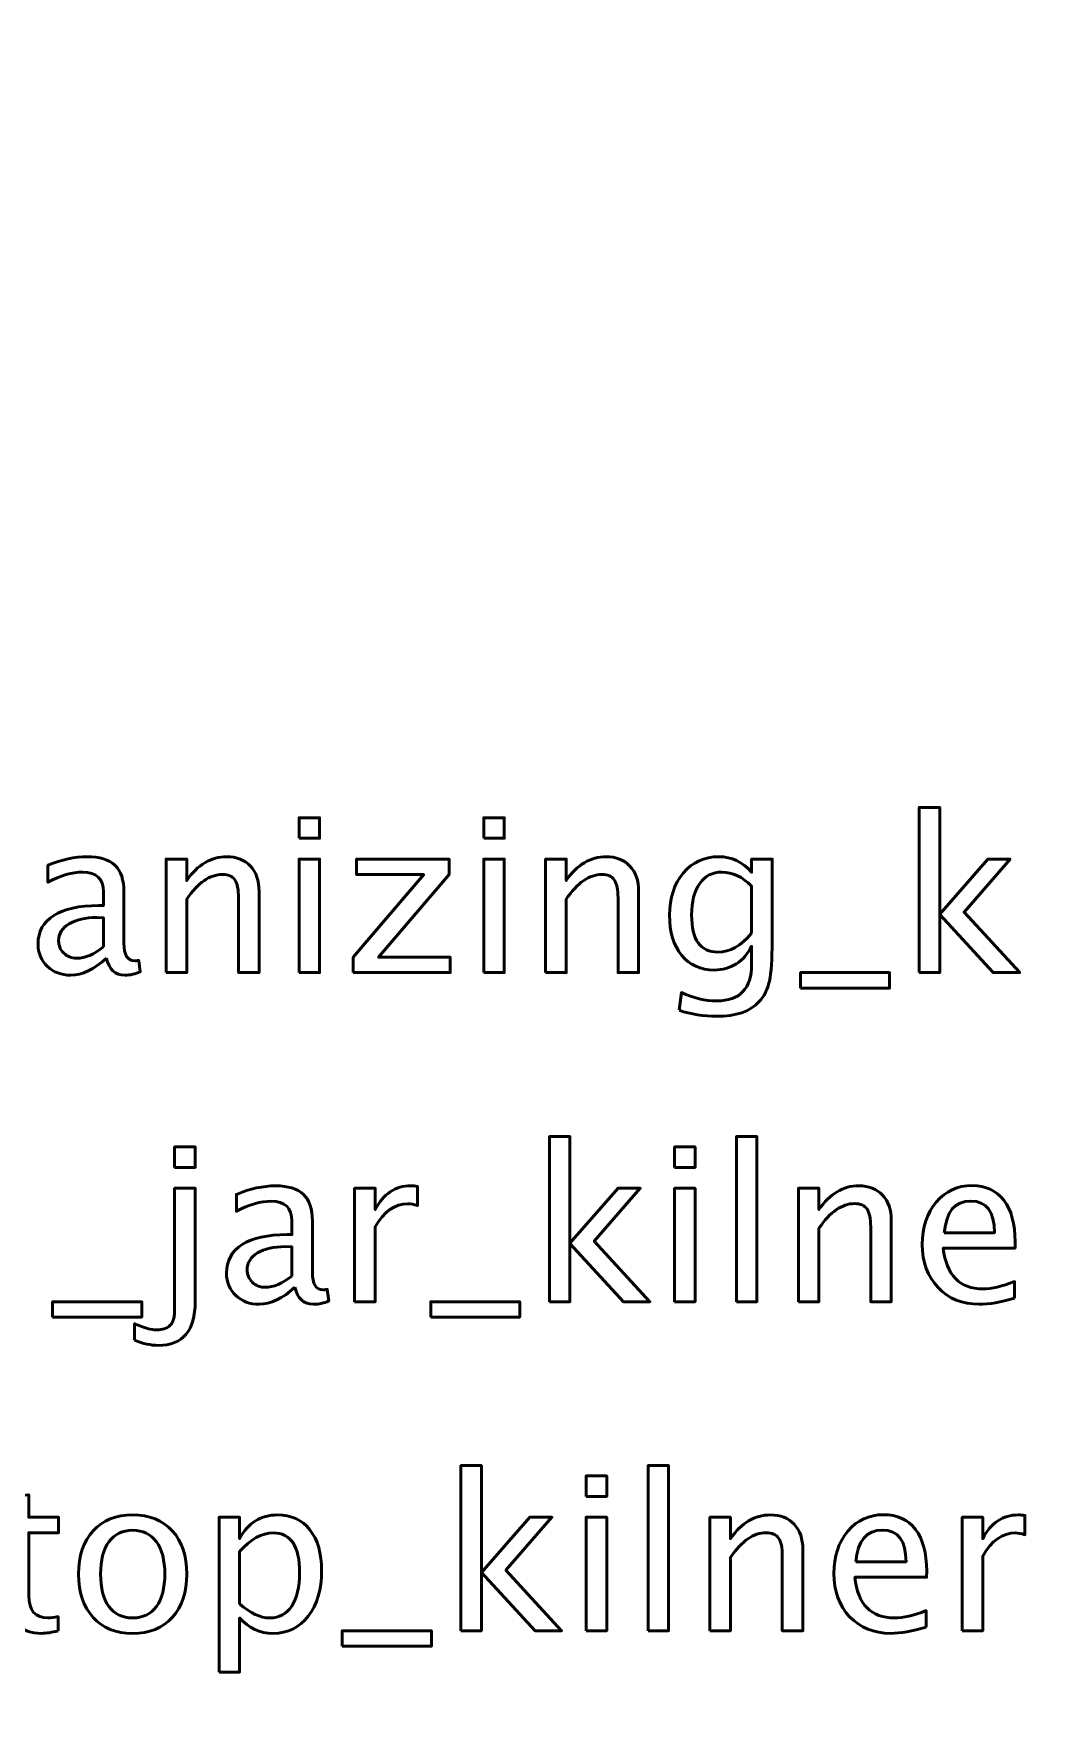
# Model space of a CAD drawing. Header units: centimetres. Extents: x -23 to 23, y -25.2 to 25.2.
# Drawn here: x -1.575 to 1.056, y -21.352 to -16.95 of the extents above; entities that cross this region are included whole.
import ezdxf

# ---------------------------------------------------------------- set-up
doc = ezdxf.new("R2010")
doc.units = ezdxf.units.CM
doc.header["$MEASUREMENT"] = 0
doc.layers.add('Layer 1', color=7, linetype='Continuous')

msp = doc.modelspace()

# ---------------------------------------------------------------- linework, layer by layer
at = {"layer": 'Layer 1', "lineweight": 53}
msp.add_open_spline([(-23, -24.75), (-23, -24.75), (-23, 24.75), (-23, 24.75), (-23, 24.75), (-23, 25.02614), (-22.77614, 25.25), (-22.5, 25.25), (-22.5, 25.25), (-22.5, 25.25), (22.5, 25.25), (22.5, 25.25), (22.5, 25.25), (22.77614, 25.25), (23, 25.02614), (23, 24.75), (23, 24.75), (23, 24.75), (23, -24.75), (23, -24.75), (23, -24.75), (23, -25.02614), (22.77614, -25.25), (22.5, -25.25), (22.5, -25.25), (22.5, -25.25), (-22.5, -25.25), (-22.5, -25.25), (-22.5, -25.25), (-22.77614, -25.25), (-23, -25.02614), (-23, -24.75)], degree=3, knots=[0, 0, 0, 0, 0.1111111, 0.1111111, 0.1111111, 0.1111111, 0.2222222, 0.2222222, 0.2222222, 0.2222222, 0.3333333, 0.3333333, 0.3333333, 0.3333333, 0.4444444, 0.4444444, 0.4444444, 0.4444444, 0.5555556, 0.5555556, 0.5555556, 0.5555556, 0.6666667, 0.6666667, 0.6666667, 0.6666667, 0.7777778, 0.7777778, 0.7777778, 0.7777778, 1, 1, 1, 1], dxfattribs=at)
at = {"layer": 'Layer 1', "color": 4, "lineweight": 53}
msp.add_open_spline([(-22.45, -24.2), (-22.45, -24.2), (-22.45, 24.2), (-22.45, 24.2), (-22.45, 24.2), (-22.45, 24.47614), (-22.22614, 24.7), (-21.95, 24.7), (-21.95, 24.7), (-21.95, 24.7), (21.95, 24.7), (21.95, 24.7), (21.95, 24.7), (22.22614, 24.7), (22.45, 24.47614), (22.45, 24.2), (22.45, 24.2), (22.45, 24.2), (22.45, -24.2), (22.45, -24.2), (22.45, -24.2), (22.45, -24.47614), (22.22614, -24.7), (21.95, -24.7), (21.95, -24.7), (21.95, -24.7), (-21.95, -24.7), (-21.95, -24.7), (-21.95, -24.7), (-22.22614, -24.7), (-22.45, -24.47614), (-22.45, -24.2)], degree=3, knots=[0, 0, 0, 0, 0.1111111, 0.1111111, 0.1111111, 0.1111111, 0.2222222, 0.2222222, 0.2222222, 0.2222222, 0.3333333, 0.3333333, 0.3333333, 0.3333333, 0.4444444, 0.4444444, 0.4444444, 0.4444444, 0.5555556, 0.5555556, 0.5555556, 0.5555556, 0.6666667, 0.6666667, 0.6666667, 0.6666667, 0.7777778, 0.7777778, 0.7777778, 0.7777778, 1, 1, 1, 1], dxfattribs=at)
at = {"layer": 'Layer 1', "color": 5, "lineweight": 53}
for points, knots in [([(0.7593, -19.42532), (0.7593, -19.42532), (0.7593, -18.99014), (0.7593, -18.99014), (0.7593, -18.99014), (0.7593, -18.99014), (0.81348, -18.99014), (0.81348, -18.99014), (0.81348, -18.99014), (0.81348, -18.99014), (0.81348, -19.27132), (0.81348, -19.27132), (0.81348, -19.27132), (0.81348, -19.27132), (0.94048, -19.12617), (0.94048, -19.12617), (0.94048, -19.12617), (0.94048, -19.12617), (0.999, -19.12617), (0.999, -19.12617), (0.999, -19.12617), (0.999, -19.12617), (0.87764, -19.26577), (0.87764, -19.26577), (0.87764, -19.26577), (0.87764, -19.26577), (1.02439, -19.42532), (1.02439, -19.42532), (1.02439, -19.42532), (1.02439, -19.42532), (0.95459, -19.42532), (0.95459, -19.42532), (0.95459, -19.42532), (0.95459, -19.42532), (0.81348, -19.27189), (0.81348, -19.27189), (0.81348, -19.27189), (0.81348, -19.27189), (0.81348, -19.42532), (0.81348, -19.42532), (0.81348, -19.42532), (0.81348, -19.42532), (0.7593, -19.42532), (0.7593, -19.42532)], [0, 0, 0, 0, 0.0833333, 0.0833333, 0.0833333, 0.0833333, 0.1666667, 0.1666667, 0.1666667, 0.1666667, 0.25, 0.25, 0.25, 0.25, 0.3333333, 0.3333333, 0.3333333, 0.3333333, 0.4166667, 0.4166667, 0.4166667, 0.4166667, 0.5, 0.5, 0.5, 0.5, 0.5833333, 0.5833333, 0.5833333, 0.5833333, 0.6666667, 0.6666667, 0.6666667, 0.6666667, 0.75, 0.75, 0.75, 0.75, 0.8333333, 0.8333333, 0.8333333, 0.8333333, 1, 1, 1, 1]), ([(-0.87494, -19.07142), (-0.87494, -19.07142), (-0.87494, -19.01723), (-0.87494, -19.01723), (-0.87494, -19.01723), (-0.87494, -19.01723), (-0.82076, -19.01723), (-0.82076, -19.01723), (-0.82076, -19.01723), (-0.82076, -19.01723), (-0.82076, -19.07142), (-0.82076, -19.07142), (-0.82076, -19.07142), (-0.82076, -19.07142), (-0.87494, -19.07142), (-0.87494, -19.07142)], [0, 0, 0, 0, 0.2, 0.2, 0.2, 0.2, 0.4, 0.4, 0.4, 0.4, 0.6, 0.6, 0.6, 0.6, 1, 1, 1, 1]), ([(-0.3883, -19.07142), (-0.3883, -19.07142), (-0.3883, -19.01723), (-0.3883, -19.01723), (-0.3883, -19.01723), (-0.3883, -19.01723), (-0.33412, -19.01723), (-0.33412, -19.01723), (-0.33412, -19.01723), (-0.33412, -19.01723), (-0.33412, -19.07142), (-0.33412, -19.07142), (-0.33412, -19.07142), (-0.33412, -19.07142), (-0.3883, -19.07142), (-0.3883, -19.07142)], [0, 0, 0, 0, 0.2, 0.2, 0.2, 0.2, 0.4, 0.4, 0.4, 0.4, 0.6, 0.6, 0.6, 0.6, 1, 1, 1, 1]), ([(-1.38275, -19.38722), (-1.4153, -19.41714), (-1.44662, -19.43209), (-1.47673, -19.43209), (-1.47673, -19.43209), (-1.50147, -19.43209), (-1.52207, -19.42438), (-1.53834, -19.40886), (-1.53834, -19.40886), (-1.55471, -19.39334), (-1.5629, -19.37377), (-1.5629, -19.35016), (-1.5629, -19.35016), (-1.5629, -19.31751), (-1.54916, -19.29239), (-1.52169, -19.2749), (-1.52169, -19.2749), (-1.49422, -19.2574), (-1.45481, -19.24865), (-1.40344, -19.24865), (-1.40344, -19.24865), (-1.40344, -19.24865), (-1.39074, -19.24865), (-1.39074, -19.24865), (-1.39074, -19.24865), (-1.39074, -19.24865), (-1.39074, -19.21262), (-1.39074, -19.21262), (-1.39074, -19.21262), (-1.39074, -19.17791), (-1.40881, -19.1606), (-1.44502, -19.1606), (-1.44502, -19.1606), (-1.47306, -19.1606), (-1.50373, -19.16944), (-1.53693, -19.18713), (-1.53693, -19.18713), (-1.53693, -19.18713), (-1.53693, -19.14254), (-1.53693, -19.14254), (-1.53693, -19.14254), (-1.50043, -19.12748), (-1.466, -19.11996), (-1.43374, -19.11996), (-1.43374, -19.11996), (-1.40053, -19.11996), (-1.37597, -19.12748), (-1.36026, -19.14263), (-1.36026, -19.14263), (-1.34446, -19.15778), (-1.33656, -19.18111), (-1.33656, -19.21262), (-1.33656, -19.21262), (-1.33656, -19.21262), (-1.33656, -19.3478), (-1.33656, -19.3478), (-1.33656, -19.3478), (-1.33656, -19.37875), (-1.32706, -19.39428), (-1.30796, -19.39428), (-1.30796, -19.39428), (-1.30561, -19.39428), (-1.30213, -19.3939), (-1.29752, -19.39315), (-1.29752, -19.39315), (-1.29752, -19.39315), (-1.29366, -19.42325), (-1.29366, -19.42325), (-1.29366, -19.42325), (-1.30598, -19.42918), (-1.31953, -19.43209), (-1.33439, -19.43209), (-1.33439, -19.43209), (-1.3597, -19.43209), (-1.37579, -19.41714), (-1.38275, -19.38722)], [0, 0, 0, 0, 0.05, 0.05, 0.05, 0.05, 0.1, 0.1, 0.1, 0.1, 0.15, 0.15, 0.15, 0.15, 0.2, 0.2, 0.2, 0.2, 0.25, 0.25, 0.25, 0.25, 0.3, 0.3, 0.3, 0.3, 0.35, 0.35, 0.35, 0.35, 0.4, 0.4, 0.4, 0.4, 0.45, 0.45, 0.45, 0.45, 0.5, 0.5, 0.5, 0.5, 0.55, 0.55, 0.55, 0.55, 0.6, 0.6, 0.6, 0.6, 0.65, 0.65, 0.65, 0.65, 0.7, 0.7, 0.7, 0.7, 0.75, 0.75, 0.75, 0.75, 0.8, 0.8, 0.8, 0.8, 0.85, 0.85, 0.85, 0.85, 0.9, 0.9, 0.9, 0.9, 1, 1, 1, 1]), ([(-1.22527, -19.42532), (-1.22527, -19.42532), (-1.22527, -19.12617), (-1.22527, -19.12617), (-1.22527, -19.12617), (-1.22527, -19.12617), (-1.17109, -19.12617), (-1.17109, -19.12617), (-1.17109, -19.12617), (-1.17109, -19.12617), (-1.17109, -19.1827), (-1.17109, -19.1827), (-1.17109, -19.1827), (-1.1424, -19.14084), (-1.10721, -19.11996), (-1.06563, -19.11996), (-1.06563, -19.11996), (-1.03948, -19.11996), (-1.01869, -19.12814), (-1.00335, -19.14461), (-1.00335, -19.14461), (-0.98802, -19.16097), (-0.98031, -19.18308), (-0.98031, -19.21074), (-0.98031, -19.21074), (-0.98031, -19.21074), (-0.98031, -19.42532), (-0.98031, -19.42532), (-0.98031, -19.42532), (-0.98031, -19.42532), (-1.03449, -19.42532), (-1.03449, -19.42532), (-1.03449, -19.42532), (-1.03449, -19.42532), (-1.03449, -19.22842), (-1.03449, -19.22842), (-1.03449, -19.22842), (-1.03449, -19.20622), (-1.03779, -19.19042), (-1.04428, -19.18101), (-1.04428, -19.18101), (-1.05086, -19.17151), (-1.06168, -19.16681), (-1.07683, -19.16681), (-1.07683, -19.16681), (-1.11013, -19.16681), (-1.14155, -19.18854), (-1.17109, -19.232), (-1.17109, -19.232), (-1.17109, -19.232), (-1.17109, -19.42532), (-1.17109, -19.42532), (-1.17109, -19.42532), (-1.17109, -19.42532), (-1.22527, -19.42532), (-1.22527, -19.42532)], [0, 0, 0, 0, 0.0666667, 0.0666667, 0.0666667, 0.0666667, 0.1333333, 0.1333333, 0.1333333, 0.1333333, 0.2, 0.2, 0.2, 0.2, 0.2666667, 0.2666667, 0.2666667, 0.2666667, 0.3333333, 0.3333333, 0.3333333, 0.3333333, 0.4, 0.4, 0.4, 0.4, 0.4666667, 0.4666667, 0.4666667, 0.4666667, 0.5333333, 0.5333333, 0.5333333, 0.5333333, 0.6, 0.6, 0.6, 0.6, 0.6666667, 0.6666667, 0.6666667, 0.6666667, 0.7333333, 0.7333333, 0.7333333, 0.7333333, 0.8, 0.8, 0.8, 0.8, 0.8666667, 0.8666667, 0.8666667, 0.8666667, 1, 1, 1, 1]), ([(-0.87494, -19.42532), (-0.87494, -19.42532), (-0.87494, -19.12617), (-0.87494, -19.12617), (-0.87494, -19.12617), (-0.87494, -19.12617), (-0.82076, -19.12617), (-0.82076, -19.12617), (-0.82076, -19.12617), (-0.82076, -19.12617), (-0.82076, -19.42532), (-0.82076, -19.42532), (-0.82076, -19.42532), (-0.82076, -19.42532), (-0.87494, -19.42532), (-0.87494, -19.42532)], [0, 0, 0, 0, 0.2, 0.2, 0.2, 0.2, 0.4, 0.4, 0.4, 0.4, 0.6, 0.6, 0.6, 0.6, 1, 1, 1, 1]), ([(-0.73214, -19.42532), (-0.73214, -19.42532), (-0.73214, -19.38468), (-0.73214, -19.38468), (-0.73214, -19.38468), (-0.73214, -19.38468), (-0.54654, -19.16681), (-0.54654, -19.16681), (-0.54654, -19.16681), (-0.54654, -19.16681), (-0.72358, -19.16681), (-0.72358, -19.16681), (-0.72358, -19.16681), (-0.72358, -19.16681), (-0.72358, -19.12617), (-0.72358, -19.12617), (-0.72358, -19.12617), (-0.72358, -19.12617), (-0.47984, -19.12617), (-0.47984, -19.12617), (-0.47984, -19.12617), (-0.47984, -19.12617), (-0.47984, -19.16681), (-0.47984, -19.16681), (-0.47984, -19.16681), (-0.47984, -19.16681), (-0.66545, -19.38468), (-0.66545, -19.38468), (-0.66545, -19.38468), (-0.66545, -19.38468), (-0.47645, -19.38468), (-0.47645, -19.38468), (-0.47645, -19.38468), (-0.47645, -19.38468), (-0.47645, -19.42532), (-0.47645, -19.42532), (-0.47645, -19.42532), (-0.47645, -19.42532), (-0.73214, -19.42532), (-0.73214, -19.42532)], [0, 0, 0, 0, 0.0909091, 0.0909091, 0.0909091, 0.0909091, 0.1818182, 0.1818182, 0.1818182, 0.1818182, 0.2727273, 0.2727273, 0.2727273, 0.2727273, 0.3636364, 0.3636364, 0.3636364, 0.3636364, 0.4545455, 0.4545455, 0.4545455, 0.4545455, 0.5454545, 0.5454545, 0.5454545, 0.5454545, 0.6363636, 0.6363636, 0.6363636, 0.6363636, 0.7272727, 0.7272727, 0.7272727, 0.7272727, 0.8181818, 0.8181818, 0.8181818, 0.8181818, 1, 1, 1, 1]), ([(-0.3883, -19.42532), (-0.3883, -19.42532), (-0.3883, -19.12617), (-0.3883, -19.12617), (-0.3883, -19.12617), (-0.3883, -19.12617), (-0.33412, -19.12617), (-0.33412, -19.12617), (-0.33412, -19.12617), (-0.33412, -19.12617), (-0.33412, -19.42532), (-0.33412, -19.42532), (-0.33412, -19.42532), (-0.33412, -19.42532), (-0.3883, -19.42532), (-0.3883, -19.42532)], [0, 0, 0, 0, 0.2, 0.2, 0.2, 0.2, 0.4, 0.4, 0.4, 0.4, 0.6, 0.6, 0.6, 0.6, 1, 1, 1, 1]), ([(-0.22518, -19.42532), (-0.22518, -19.42532), (-0.22518, -19.12617), (-0.22518, -19.12617), (-0.22518, -19.12617), (-0.22518, -19.12617), (-0.171, -19.12617), (-0.171, -19.12617), (-0.171, -19.12617), (-0.171, -19.12617), (-0.171, -19.1827), (-0.171, -19.1827), (-0.171, -19.1827), (-0.14231, -19.14084), (-0.10712, -19.11996), (-0.06554, -19.11996), (-0.06554, -19.11996), (-0.03939, -19.11996), (-0.0186, -19.12814), (-0.00326, -19.14461), (-0.00326, -19.14461), (0.01207, -19.16097), (0.01978, -19.18308), (0.01978, -19.21074), (0.01978, -19.21074), (0.01978, -19.21074), (0.01978, -19.42532), (0.01978, -19.42532), (0.01978, -19.42532), (0.01978, -19.42532), (-0.0344, -19.42532), (-0.0344, -19.42532), (-0.0344, -19.42532), (-0.0344, -19.42532), (-0.0344, -19.22842), (-0.0344, -19.22842), (-0.0344, -19.22842), (-0.0344, -19.20622), (-0.0377, -19.19042), (-0.04419, -19.18101), (-0.04419, -19.18101), (-0.05077, -19.17151), (-0.06159, -19.16681), (-0.07674, -19.16681), (-0.07674, -19.16681), (-0.11004, -19.16681), (-0.14146, -19.18854), (-0.171, -19.232), (-0.171, -19.232), (-0.171, -19.232), (-0.171, -19.42532), (-0.171, -19.42532), (-0.171, -19.42532), (-0.171, -19.42532), (-0.22518, -19.42532), (-0.22518, -19.42532)], [0, 0, 0, 0, 0.0666667, 0.0666667, 0.0666667, 0.0666667, 0.1333333, 0.1333333, 0.1333333, 0.1333333, 0.2, 0.2, 0.2, 0.2, 0.2666667, 0.2666667, 0.2666667, 0.2666667, 0.3333333, 0.3333333, 0.3333333, 0.3333333, 0.4, 0.4, 0.4, 0.4, 0.4666667, 0.4666667, 0.4666667, 0.4666667, 0.5333333, 0.5333333, 0.5333333, 0.5333333, 0.6, 0.6, 0.6, 0.6, 0.6666667, 0.6666667, 0.6666667, 0.6666667, 0.7333333, 0.7333333, 0.7333333, 0.7333333, 0.8, 0.8, 0.8, 0.8, 0.8666667, 0.8666667, 0.8666667, 0.8666667, 1, 1, 1, 1]), ([(0.12628, -19.52466), (0.12628, -19.52466), (0.13267, -19.47781), (0.13267, -19.47781), (0.13267, -19.47781), (0.16409, -19.49249), (0.19523, -19.49983), (0.22599, -19.49983), (0.22599, -19.49983), (0.28705, -19.49983), (0.31762, -19.46746), (0.31762, -19.40284), (0.31762, -19.40284), (0.31762, -19.40284), (0.31762, -19.3558), (0.31762, -19.3558), (0.31762, -19.3558), (0.30821, -19.37565), (0.29485, -19.39098), (0.27745, -19.40199), (0.27745, -19.40199), (0.26005, -19.413), (0.24067, -19.41855), (0.21931, -19.41855), (0.21931, -19.41855), (0.1831, -19.41855), (0.1544, -19.40556), (0.13324, -19.3796), (0.13324, -19.3796), (0.11207, -19.35364), (0.10144, -19.31845), (0.10144, -19.27405), (0.10144, -19.27405), (0.10144, -19.22861), (0.11348, -19.19155), (0.13756, -19.16286), (0.13756, -19.16286), (0.16174, -19.13426), (0.19288, -19.11996), (0.23117, -19.11996), (0.23117, -19.11996), (0.26466, -19.11996), (0.29354, -19.1335), (0.31762, -19.16069), (0.31762, -19.16069), (0.31762, -19.16069), (0.31762, -19.12617), (0.31762, -19.12617), (0.31762, -19.12617), (0.31762, -19.12617), (0.37181, -19.12617), (0.37181, -19.12617), (0.37181, -19.12617), (0.37181, -19.12617), (0.37181, -19.34366), (0.37181, -19.34366), (0.37181, -19.34366), (0.37181, -19.39042), (0.36936, -19.42504), (0.36447, -19.44752), (0.36447, -19.44752), (0.35967, -19.47), (0.35045, -19.48844), (0.33709, -19.50274), (0.33709, -19.50274), (0.31339, -19.52786), (0.27632, -19.54047), (0.22599, -19.54047), (0.22599, -19.54047), (0.19147, -19.54047), (0.15826, -19.5352), (0.12628, -19.52466)], [0, 0, 0, 0, 0.0526316, 0.0526316, 0.0526316, 0.0526316, 0.1052632, 0.1052632, 0.1052632, 0.1052632, 0.1578947, 0.1578947, 0.1578947, 0.1578947, 0.2105263, 0.2105263, 0.2105263, 0.2105263, 0.2631579, 0.2631579, 0.2631579, 0.2631579, 0.3157895, 0.3157895, 0.3157895, 0.3157895, 0.3684211, 0.3684211, 0.3684211, 0.3684211, 0.4210526, 0.4210526, 0.4210526, 0.4210526, 0.4736842, 0.4736842, 0.4736842, 0.4736842, 0.5263158, 0.5263158, 0.5263158, 0.5263158, 0.5789474, 0.5789474, 0.5789474, 0.5789474, 0.6315789, 0.6315789, 0.6315789, 0.6315789, 0.6842105, 0.6842105, 0.6842105, 0.6842105, 0.7368421, 0.7368421, 0.7368421, 0.7368421, 0.7894737, 0.7894737, 0.7894737, 0.7894737, 0.8421053, 0.8421053, 0.8421053, 0.8421053, 0.8947368, 0.8947368, 0.8947368, 0.8947368, 1, 1, 1, 1]), ([(0.31762, -19.32184), (0.31762, -19.32184), (0.31762, -19.19776), (0.31762, -19.19776), (0.31762, -19.19776), (0.29373, -19.17302), (0.26767, -19.1606), (0.23954, -19.1606), (0.23954, -19.1606), (0.21452, -19.1606), (0.19495, -19.17057), (0.18084, -19.19061), (0.18084, -19.19061), (0.16663, -19.21055), (0.15958, -19.2383), (0.15958, -19.27367), (0.15958, -19.27367), (0.15958, -19.33868), (0.18263, -19.37113), (0.22882, -19.37113), (0.22882, -19.37113), (0.26024, -19.37113), (0.28987, -19.35467), (0.31762, -19.32184)], [0, 0, 0, 0, 0.1428571, 0.1428571, 0.1428571, 0.1428571, 0.2857143, 0.2857143, 0.2857143, 0.2857143, 0.4285714, 0.4285714, 0.4285714, 0.4285714, 0.5714286, 0.5714286, 0.5714286, 0.5714286, 0.7142857, 0.7142857, 0.7142857, 0.7142857, 1, 1, 1, 1]), ([(-1.39074, -19.35768), (-1.39074, -19.35768), (-1.39074, -19.28082), (-1.39074, -19.28082), (-1.39074, -19.28082), (-1.39074, -19.28082), (-1.40815, -19.28026), (-1.40815, -19.28026), (-1.40815, -19.28026), (-1.43825, -19.28026), (-1.46252, -19.28581), (-1.48105, -19.29691), (-1.48105, -19.29691), (-1.49949, -19.3081), (-1.50871, -19.32287), (-1.50871, -19.34131), (-1.50871, -19.34131), (-1.50871, -19.3542), (-1.5041, -19.36511), (-1.49498, -19.37405), (-1.49498, -19.37405), (-1.48576, -19.38299), (-1.47456, -19.3875), (-1.4613, -19.3875), (-1.4613, -19.3875), (-1.43872, -19.3875), (-1.4152, -19.37753), (-1.39074, -19.35768)], [0, 0, 0, 0, 0.125, 0.125, 0.125, 0.125, 0.25, 0.25, 0.25, 0.25, 0.375, 0.375, 0.375, 0.375, 0.5, 0.5, 0.5, 0.5, 0.625, 0.625, 0.625, 0.625, 0.75, 0.75, 0.75, 0.75, 1, 1, 1, 1]), ([(0.4466, -19.46596), (0.4466, -19.46596), (0.4466, -19.42532), (0.4466, -19.42532), (0.4466, -19.42532), (0.4466, -19.42532), (0.6814, -19.42532), (0.6814, -19.42532), (0.6814, -19.42532), (0.6814, -19.42532), (0.6814, -19.46596), (0.6814, -19.46596), (0.6814, -19.46596), (0.6814, -19.46596), (0.4466, -19.46596), (0.4466, -19.46596)], [0, 0, 0, 0, 0.2, 0.2, 0.2, 0.2, 0.4, 0.4, 0.4, 0.4, 0.6, 0.6, 0.6, 0.6, 1, 1, 1, 1]), ([(-1.20287, -19.93877), (-1.20287, -19.93877), (-1.20287, -19.88458), (-1.20287, -19.88458), (-1.20287, -19.88458), (-1.20287, -19.88458), (-1.14869, -19.88458), (-1.14869, -19.88458), (-1.14869, -19.88458), (-1.14869, -19.88458), (-1.14869, -19.93877), (-1.14869, -19.93877), (-1.14869, -19.93877), (-1.14869, -19.93877), (-1.20287, -19.93877), (-1.20287, -19.93877)], [0, 0, 0, 0, 0.2, 0.2, 0.2, 0.2, 0.4, 0.4, 0.4, 0.4, 0.6, 0.6, 0.6, 0.6, 1, 1, 1, 1]), ([(-0.21539, -20.29267), (-0.21539, -20.29267), (-0.21539, -19.85749), (-0.21539, -19.85749), (-0.21539, -19.85749), (-0.21539, -19.85749), (-0.16121, -19.85749), (-0.16121, -19.85749), (-0.16121, -19.85749), (-0.16121, -19.85749), (-0.16121, -20.13867), (-0.16121, -20.13867), (-0.16121, -20.13867), (-0.16121, -20.13867), (-0.03421, -19.99352), (-0.03421, -19.99352), (-0.03421, -19.99352), (-0.03421, -19.99352), (0.02431, -19.99352), (0.02431, -19.99352), (0.02431, -19.99352), (0.02431, -19.99352), (-0.09705, -20.13312), (-0.09705, -20.13312), (-0.09705, -20.13312), (-0.09705, -20.13312), (0.0497, -20.29267), (0.0497, -20.29267), (0.0497, -20.29267), (0.0497, -20.29267), (-0.0201, -20.29267), (-0.0201, -20.29267), (-0.0201, -20.29267), (-0.0201, -20.29267), (-0.16121, -20.13924), (-0.16121, -20.13924), (-0.16121, -20.13924), (-0.16121, -20.13924), (-0.16121, -20.29267), (-0.16121, -20.29267), (-0.16121, -20.29267), (-0.16121, -20.29267), (-0.21539, -20.29267), (-0.21539, -20.29267)], [0, 0, 0, 0, 0.0833333, 0.0833333, 0.0833333, 0.0833333, 0.1666667, 0.1666667, 0.1666667, 0.1666667, 0.25, 0.25, 0.25, 0.25, 0.3333333, 0.3333333, 0.3333333, 0.3333333, 0.4166667, 0.4166667, 0.4166667, 0.4166667, 0.5, 0.5, 0.5, 0.5, 0.5833333, 0.5833333, 0.5833333, 0.5833333, 0.6666667, 0.6666667, 0.6666667, 0.6666667, 0.75, 0.75, 0.75, 0.75, 0.8333333, 0.8333333, 0.8333333, 0.8333333, 1, 1, 1, 1]), ([(0.11453, -19.93877), (0.11453, -19.93877), (0.11453, -19.88458), (0.11453, -19.88458), (0.11453, -19.88458), (0.11453, -19.88458), (0.16871, -19.88458), (0.16871, -19.88458), (0.16871, -19.88458), (0.16871, -19.88458), (0.16871, -19.93877), (0.16871, -19.93877), (0.16871, -19.93877), (0.16871, -19.93877), (0.11453, -19.93877), (0.11453, -19.93877)], [0, 0, 0, 0, 0.2, 0.2, 0.2, 0.2, 0.4, 0.4, 0.4, 0.4, 0.6, 0.6, 0.6, 0.6, 1, 1, 1, 1]), ([(0.27765, -20.29267), (0.27765, -20.29267), (0.27765, -19.85749), (0.27765, -19.85749), (0.27765, -19.85749), (0.27765, -19.85749), (0.33183, -19.85749), (0.33183, -19.85749), (0.33183, -19.85749), (0.33183, -19.85749), (0.33183, -20.29267), (0.33183, -20.29267), (0.33183, -20.29267), (0.33183, -20.29267), (0.27765, -20.29267), (0.27765, -20.29267)], [0, 0, 0, 0, 0.2, 0.2, 0.2, 0.2, 0.4, 0.4, 0.4, 0.4, 0.6, 0.6, 0.6, 0.6, 1, 1, 1, 1]), ([(-1.30842, -20.39427), (-1.30842, -20.39427), (-1.30842, -20.35081), (-1.30842, -20.35081), (-1.30842, -20.35081), (-1.28302, -20.36172), (-1.26364, -20.36718), (-1.25038, -20.36718), (-1.25038, -20.36718), (-1.23533, -20.36718), (-1.22357, -20.36313), (-1.21529, -20.35504), (-1.21529, -20.35504), (-1.20974, -20.34958), (-1.20635, -20.34328), (-1.20494, -20.33632), (-1.20494, -20.33632), (-1.20353, -20.32936), (-1.20287, -20.31478), (-1.20287, -20.29258), (-1.20287, -20.29258), (-1.20287, -20.29258), (-1.20287, -19.99352), (-1.20287, -19.99352), (-1.20287, -19.99352), (-1.20287, -19.99352), (-1.14869, -19.99352), (-1.14869, -19.99352), (-1.14869, -19.99352), (-1.14869, -19.99352), (-1.14869, -20.29248), (-1.14869, -20.29248), (-1.14869, -20.29248), (-1.14869, -20.36934), (-1.18114, -20.40782), (-1.24615, -20.40782), (-1.24615, -20.40782), (-1.26543, -20.40782), (-1.28622, -20.4033), (-1.30842, -20.39427)], [0, 0, 0, 0, 0.0909091, 0.0909091, 0.0909091, 0.0909091, 0.1818182, 0.1818182, 0.1818182, 0.1818182, 0.2727273, 0.2727273, 0.2727273, 0.2727273, 0.3636364, 0.3636364, 0.3636364, 0.3636364, 0.4545455, 0.4545455, 0.4545455, 0.4545455, 0.5454545, 0.5454545, 0.5454545, 0.5454545, 0.6363636, 0.6363636, 0.6363636, 0.6363636, 0.7272727, 0.7272727, 0.7272727, 0.7272727, 0.8181818, 0.8181818, 0.8181818, 0.8181818, 1, 1, 1, 1]), ([(-0.88604, -20.25457), (-0.91859, -20.28449), (-0.94991, -20.29944), (-0.98002, -20.29944), (-0.98002, -20.29944), (-1.00476, -20.29944), (-1.02536, -20.29173), (-1.04163, -20.27621), (-1.04163, -20.27621), (-1.058, -20.26069), (-1.06619, -20.24112), (-1.06619, -20.21751), (-1.06619, -20.21751), (-1.06619, -20.18486), (-1.05245, -20.15974), (-1.02498, -20.14225), (-1.02498, -20.14225), (-0.99751, -20.12475), (-0.9581, -20.116), (-0.90673, -20.116), (-0.90673, -20.116), (-0.90673, -20.116), (-0.89403, -20.116), (-0.89403, -20.116), (-0.89403, -20.116), (-0.89403, -20.116), (-0.89403, -20.07997), (-0.89403, -20.07997), (-0.89403, -20.07997), (-0.89403, -20.04526), (-0.9121, -20.02795), (-0.94831, -20.02795), (-0.94831, -20.02795), (-0.97635, -20.02795), (-1.00702, -20.03679), (-1.04022, -20.05448), (-1.04022, -20.05448), (-1.04022, -20.05448), (-1.04022, -20.00989), (-1.04022, -20.00989), (-1.04022, -20.00989), (-1.00372, -19.99483), (-0.96929, -19.98731), (-0.93703, -19.98731), (-0.93703, -19.98731), (-0.90382, -19.98731), (-0.87926, -19.99483), (-0.86355, -20.00998), (-0.86355, -20.00998), (-0.84775, -20.02513), (-0.83985, -20.04846), (-0.83985, -20.07997), (-0.83985, -20.07997), (-0.83985, -20.07997), (-0.83985, -20.21515), (-0.83985, -20.21515), (-0.83985, -20.21515), (-0.83985, -20.2461), (-0.83035, -20.26163), (-0.81125, -20.26163), (-0.81125, -20.26163), (-0.8089, -20.26163), (-0.80542, -20.26125), (-0.80081, -20.2605), (-0.80081, -20.2605), (-0.80081, -20.2605), (-0.79695, -20.2906), (-0.79695, -20.2906), (-0.79695, -20.2906), (-0.80927, -20.29653), (-0.82282, -20.29944), (-0.83768, -20.29944), (-0.83768, -20.29944), (-0.86299, -20.29944), (-0.87908, -20.28449), (-0.88604, -20.25457)], [0, 0, 0, 0, 0.05, 0.05, 0.05, 0.05, 0.1, 0.1, 0.1, 0.1, 0.15, 0.15, 0.15, 0.15, 0.2, 0.2, 0.2, 0.2, 0.25, 0.25, 0.25, 0.25, 0.3, 0.3, 0.3, 0.3, 0.35, 0.35, 0.35, 0.35, 0.4, 0.4, 0.4, 0.4, 0.45, 0.45, 0.45, 0.45, 0.5, 0.5, 0.5, 0.5, 0.55, 0.55, 0.55, 0.55, 0.6, 0.6, 0.6, 0.6, 0.65, 0.65, 0.65, 0.65, 0.7, 0.7, 0.7, 0.7, 0.75, 0.75, 0.75, 0.75, 0.8, 0.8, 0.8, 0.8, 0.85, 0.85, 0.85, 0.85, 0.9, 0.9, 0.9, 0.9, 1, 1, 1, 1]), ([(-0.72856, -20.29267), (-0.72856, -20.29267), (-0.72856, -19.99352), (-0.72856, -19.99352), (-0.72856, -19.99352), (-0.72856, -19.99352), (-0.67438, -19.99352), (-0.67438, -19.99352), (-0.67438, -19.99352), (-0.67438, -19.99352), (-0.67438, -20.05005), (-0.67438, -20.05005), (-0.67438, -20.05005), (-0.65283, -20.00819), (-0.6216, -19.98731), (-0.58059, -19.98731), (-0.58059, -19.98731), (-0.57504, -19.98731), (-0.5692, -19.98778), (-0.56318, -19.98872), (-0.56318, -19.98872), (-0.56318, -19.98872), (-0.56318, -20.03942), (-0.56318, -20.03942), (-0.56318, -20.03942), (-0.57259, -20.03632), (-0.58087, -20.03472), (-0.58802, -20.03472), (-0.58802, -20.03472), (-0.62245, -20.03472), (-0.65124, -20.05504), (-0.67438, -20.09577), (-0.67438, -20.09577), (-0.67438, -20.09577), (-0.67438, -20.29267), (-0.67438, -20.29267), (-0.67438, -20.29267), (-0.67438, -20.29267), (-0.72856, -20.29267), (-0.72856, -20.29267)], [0, 0, 0, 0, 0.0909091, 0.0909091, 0.0909091, 0.0909091, 0.1818182, 0.1818182, 0.1818182, 0.1818182, 0.2727273, 0.2727273, 0.2727273, 0.2727273, 0.3636364, 0.3636364, 0.3636364, 0.3636364, 0.4545455, 0.4545455, 0.4545455, 0.4545455, 0.5454545, 0.5454545, 0.5454545, 0.5454545, 0.6363636, 0.6363636, 0.6363636, 0.6363636, 0.7272727, 0.7272727, 0.7272727, 0.7272727, 0.8181818, 0.8181818, 0.8181818, 0.8181818, 1, 1, 1, 1]), ([(0.11453, -20.29267), (0.11453, -20.29267), (0.11453, -19.99352), (0.11453, -19.99352), (0.11453, -19.99352), (0.11453, -19.99352), (0.16871, -19.99352), (0.16871, -19.99352), (0.16871, -19.99352), (0.16871, -19.99352), (0.16871, -20.29267), (0.16871, -20.29267), (0.16871, -20.29267), (0.16871, -20.29267), (0.11453, -20.29267), (0.11453, -20.29267)], [0, 0, 0, 0, 0.2, 0.2, 0.2, 0.2, 0.4, 0.4, 0.4, 0.4, 0.6, 0.6, 0.6, 0.6, 1, 1, 1, 1]), ([(0.44077, -20.29267), (0.44077, -20.29267), (0.44077, -19.99352), (0.44077, -19.99352), (0.44077, -19.99352), (0.44077, -19.99352), (0.49495, -19.99352), (0.49495, -19.99352), (0.49495, -19.99352), (0.49495, -19.99352), (0.49495, -20.05005), (0.49495, -20.05005), (0.49495, -20.05005), (0.52364, -20.00819), (0.55883, -19.98731), (0.60041, -19.98731), (0.60041, -19.98731), (0.62656, -19.98731), (0.64735, -19.99549), (0.66269, -20.01196), (0.66269, -20.01196), (0.67802, -20.02832), (0.68573, -20.05043), (0.68573, -20.07809), (0.68573, -20.07809), (0.68573, -20.07809), (0.68573, -20.29267), (0.68573, -20.29267), (0.68573, -20.29267), (0.68573, -20.29267), (0.63155, -20.29267), (0.63155, -20.29267), (0.63155, -20.29267), (0.63155, -20.29267), (0.63155, -20.09577), (0.63155, -20.09577), (0.63155, -20.09577), (0.63155, -20.07357), (0.62825, -20.05777), (0.62176, -20.04836), (0.62176, -20.04836), (0.61518, -20.03886), (0.60436, -20.03416), (0.58921, -20.03416), (0.58921, -20.03416), (0.55591, -20.03416), (0.52449, -20.05589), (0.49495, -20.09935), (0.49495, -20.09935), (0.49495, -20.09935), (0.49495, -20.29267), (0.49495, -20.29267), (0.49495, -20.29267), (0.49495, -20.29267), (0.44077, -20.29267), (0.44077, -20.29267)], [0, 0, 0, 0, 0.0666667, 0.0666667, 0.0666667, 0.0666667, 0.1333333, 0.1333333, 0.1333333, 0.1333333, 0.2, 0.2, 0.2, 0.2, 0.2666667, 0.2666667, 0.2666667, 0.2666667, 0.3333333, 0.3333333, 0.3333333, 0.3333333, 0.4, 0.4, 0.4, 0.4, 0.4666667, 0.4666667, 0.4666667, 0.4666667, 0.5333333, 0.5333333, 0.5333333, 0.5333333, 0.6, 0.6, 0.6, 0.6, 0.6666667, 0.6666667, 0.6666667, 0.6666667, 0.7333333, 0.7333333, 0.7333333, 0.7333333, 0.8, 0.8, 0.8, 0.8, 0.8666667, 0.8666667, 0.8666667, 0.8666667, 1, 1, 1, 1]), ([(1.01066, -20.28307), (0.97426, -20.29399), (0.94312, -20.29944), (0.91715, -20.29944), (0.91715, -20.29944), (0.87285, -20.29944), (0.83682, -20.28477), (0.80906, -20.25551), (0.80906, -20.25551), (0.78131, -20.22625), (0.76739, -20.18834), (0.76739, -20.14168), (0.76739, -20.14168), (0.76739, -20.09643), (0.77962, -20.05927), (0.80417, -20.03021), (0.80417, -20.03021), (0.82873, -20.00123), (0.86015, -19.98674), (0.89843, -19.98674), (0.89843, -19.98674), (0.93465, -19.98674), (0.96269, -19.99963), (0.98244, -20.02541), (0.98244, -20.02541), (1.0022, -20.05118), (1.01207, -20.08768), (1.01207, -20.135), (1.01207, -20.135), (1.01207, -20.135), (1.01179, -20.15156), (1.01179, -20.15156), (1.01179, -20.15156), (1.01179, -20.15156), (0.8227, -20.15156), (0.8227, -20.15156), (0.8227, -20.15156), (0.83061, -20.22306), (0.86551, -20.2588), (0.92731, -20.2588), (0.92731, -20.2588), (0.94999, -20.2588), (0.97774, -20.25241), (1.01066, -20.23961), (1.01066, -20.23961), (1.01066, -20.23961), (1.01066, -20.28307), (1.01066, -20.28307)], [0, 0, 0, 0, 0.0769231, 0.0769231, 0.0769231, 0.0769231, 0.1538462, 0.1538462, 0.1538462, 0.1538462, 0.2307692, 0.2307692, 0.2307692, 0.2307692, 0.3076923, 0.3076923, 0.3076923, 0.3076923, 0.3846154, 0.3846154, 0.3846154, 0.3846154, 0.4615385, 0.4615385, 0.4615385, 0.4615385, 0.5384615, 0.5384615, 0.5384615, 0.5384615, 0.6153846, 0.6153846, 0.6153846, 0.6153846, 0.6923077, 0.6923077, 0.6923077, 0.6923077, 0.7692308, 0.7692308, 0.7692308, 0.7692308, 0.8461538, 0.8461538, 0.8461538, 0.8461538, 1, 1, 1, 1]), ([(0.82553, -20.11092), (0.82553, -20.11092), (0.95761, -20.11092), (0.95761, -20.11092), (0.95761, -20.11092), (0.95761, -20.05523), (0.93682, -20.02738), (0.89533, -20.02738), (0.89533, -20.02738), (0.85356, -20.02738), (0.83032, -20.05523), (0.82553, -20.11092)], [0, 0, 0, 0, 0.25, 0.25, 0.25, 0.25, 0.5, 0.5, 0.5, 0.5, 1, 1, 1, 1]), ([(-0.89403, -20.22503), (-0.89403, -20.22503), (-0.89403, -20.14817), (-0.89403, -20.14817), (-0.89403, -20.14817), (-0.89403, -20.14817), (-0.91144, -20.14761), (-0.91144, -20.14761), (-0.91144, -20.14761), (-0.94154, -20.14761), (-0.96581, -20.15316), (-0.98434, -20.16426), (-0.98434, -20.16426), (-1.00278, -20.17545), (-1.012, -20.19022), (-1.012, -20.20866), (-1.012, -20.20866), (-1.012, -20.22155), (-1.00739, -20.23246), (-0.99827, -20.2414), (-0.99827, -20.2414), (-0.98905, -20.25034), (-0.97785, -20.25485), (-0.96459, -20.25485), (-0.96459, -20.25485), (-0.94201, -20.25485), (-0.91849, -20.24488), (-0.89403, -20.22503)], [0, 0, 0, 0, 0.125, 0.125, 0.125, 0.125, 0.25, 0.25, 0.25, 0.25, 0.375, 0.375, 0.375, 0.375, 0.5, 0.5, 0.5, 0.5, 0.625, 0.625, 0.625, 0.625, 0.75, 0.75, 0.75, 0.75, 1, 1, 1, 1]), ([(-1.5246, -20.33331), (-1.5246, -20.33331), (-1.5246, -20.29267), (-1.5246, -20.29267), (-1.5246, -20.29267), (-1.5246, -20.29267), (-1.2898, -20.29267), (-1.2898, -20.29267), (-1.2898, -20.29267), (-1.2898, -20.29267), (-1.2898, -20.33331), (-1.2898, -20.33331), (-1.2898, -20.33331), (-1.2898, -20.33331), (-1.5246, -20.33331), (-1.5246, -20.33331)], [0, 0, 0, 0, 0.2, 0.2, 0.2, 0.2, 0.4, 0.4, 0.4, 0.4, 0.6, 0.6, 0.6, 0.6, 1, 1, 1, 1]), ([(-0.52809, -20.33331), (-0.52809, -20.33331), (-0.52809, -20.29267), (-0.52809, -20.29267), (-0.52809, -20.29267), (-0.52809, -20.29267), (-0.29329, -20.29267), (-0.29329, -20.29267), (-0.29329, -20.29267), (-0.29329, -20.29267), (-0.29329, -20.33331), (-0.29329, -20.33331), (-0.29329, -20.33331), (-0.29329, -20.33331), (-0.52809, -20.33331), (-0.52809, -20.33331)], [0, 0, 0, 0, 0.2, 0.2, 0.2, 0.2, 0.4, 0.4, 0.4, 0.4, 0.6, 0.6, 0.6, 0.6, 1, 1, 1, 1]), ([(-0.4484, -21.16002), (-0.4484, -21.16002), (-0.4484, -20.72484), (-0.4484, -20.72484), (-0.4484, -20.72484), (-0.4484, -20.72484), (-0.39422, -20.72484), (-0.39422, -20.72484), (-0.39422, -20.72484), (-0.39422, -20.72484), (-0.39422, -21.00602), (-0.39422, -21.00602), (-0.39422, -21.00602), (-0.39422, -21.00602), (-0.26722, -20.86087), (-0.26722, -20.86087), (-0.26722, -20.86087), (-0.26722, -20.86087), (-0.2087, -20.86087), (-0.2087, -20.86087), (-0.2087, -20.86087), (-0.2087, -20.86087), (-0.33006, -21.00047), (-0.33006, -21.00047), (-0.33006, -21.00047), (-0.33006, -21.00047), (-0.18331, -21.16002), (-0.18331, -21.16002), (-0.18331, -21.16002), (-0.18331, -21.16002), (-0.25311, -21.16002), (-0.25311, -21.16002), (-0.25311, -21.16002), (-0.25311, -21.16002), (-0.39422, -21.00659), (-0.39422, -21.00659), (-0.39422, -21.00659), (-0.39422, -21.00659), (-0.39422, -21.16002), (-0.39422, -21.16002), (-0.39422, -21.16002), (-0.39422, -21.16002), (-0.4484, -21.16002), (-0.4484, -21.16002)], [0, 0, 0, 0, 0.0833333, 0.0833333, 0.0833333, 0.0833333, 0.1666667, 0.1666667, 0.1666667, 0.1666667, 0.25, 0.25, 0.25, 0.25, 0.3333333, 0.3333333, 0.3333333, 0.3333333, 0.4166667, 0.4166667, 0.4166667, 0.4166667, 0.5, 0.5, 0.5, 0.5, 0.5833333, 0.5833333, 0.5833333, 0.5833333, 0.6666667, 0.6666667, 0.6666667, 0.6666667, 0.75, 0.75, 0.75, 0.75, 0.8333333, 0.8333333, 0.8333333, 0.8333333, 1, 1, 1, 1]), ([(0.04464, -21.16002), (0.04464, -21.16002), (0.04464, -20.72484), (0.04464, -20.72484), (0.04464, -20.72484), (0.04464, -20.72484), (0.09882, -20.72484), (0.09882, -20.72484), (0.09882, -20.72484), (0.09882, -20.72484), (0.09882, -21.16002), (0.09882, -21.16002), (0.09882, -21.16002), (0.09882, -21.16002), (0.04464, -21.16002), (0.04464, -21.16002)], [0, 0, 0, 0, 0.2, 0.2, 0.2, 0.2, 0.4, 0.4, 0.4, 0.4, 0.6, 0.6, 0.6, 0.6, 1, 1, 1, 1]), ([(-0.11848, -20.80612), (-0.11848, -20.80612), (-0.11848, -20.75193), (-0.11848, -20.75193), (-0.11848, -20.75193), (-0.11848, -20.75193), (-0.0643, -20.75193), (-0.0643, -20.75193), (-0.0643, -20.75193), (-0.0643, -20.75193), (-0.0643, -20.80612), (-0.0643, -20.80612), (-0.0643, -20.80612), (-0.0643, -20.80612), (-0.11848, -20.80612), (-0.11848, -20.80612)], [0, 0, 0, 0, 0.2, 0.2, 0.2, 0.2, 0.4, 0.4, 0.4, 0.4, 0.6, 0.6, 0.6, 0.6, 1, 1, 1, 1]), ([(-1.50992, -21.15993), (-1.52667, -21.16454), (-1.54125, -21.16679), (-1.55357, -21.16679), (-1.55357, -21.16679), (-1.58123, -21.16679), (-1.60277, -21.15889), (-1.6182, -21.14309), (-1.6182, -21.14309), (-1.63372, -21.12728), (-1.64144, -21.10536), (-1.64144, -21.07724), (-1.64144, -21.07724), (-1.64144, -21.07724), (-1.64144, -20.90151), (-1.64144, -20.90151), (-1.64144, -20.90151), (-1.64144, -20.90151), (-1.67888, -20.90151), (-1.67888, -20.90151), (-1.67888, -20.90151), (-1.67888, -20.90151), (-1.67888, -20.86087), (-1.67888, -20.86087), (-1.67888, -20.86087), (-1.67888, -20.86087), (-1.64144, -20.86087), (-1.64144, -20.86087), (-1.64144, -20.86087), (-1.64144, -20.86087), (-1.64144, -20.80677), (-1.64144, -20.80677), (-1.64144, -20.80677), (-1.64144, -20.80677), (-1.58725, -20.8016), (-1.58725, -20.8016), (-1.58725, -20.8016), (-1.58725, -20.8016), (-1.58725, -20.86087), (-1.58725, -20.86087), (-1.58725, -20.86087), (-1.58725, -20.86087), (-1.50879, -20.86087), (-1.50879, -20.86087), (-1.50879, -20.86087), (-1.50879, -20.86087), (-1.50879, -20.90151), (-1.50879, -20.90151), (-1.50879, -20.90151), (-1.50879, -20.90151), (-1.58725, -20.90151), (-1.58725, -20.90151), (-1.58725, -20.90151), (-1.58725, -20.90151), (-1.58725, -21.06745), (-1.58725, -21.06745), (-1.58725, -21.06745), (-1.58725, -21.10659), (-1.57022, -21.12615), (-1.53626, -21.12615), (-1.53626, -21.12615), (-1.52902, -21.12615), (-1.52027, -21.12493), (-1.50992, -21.12258), (-1.50992, -21.12258), (-1.50992, -21.12258), (-1.50992, -21.15993), (-1.50992, -21.15993)], [0, 0, 0, 0, 0.0555556, 0.0555556, 0.0555556, 0.0555556, 0.1111111, 0.1111111, 0.1111111, 0.1111111, 0.1666667, 0.1666667, 0.1666667, 0.1666667, 0.2222222, 0.2222222, 0.2222222, 0.2222222, 0.2777778, 0.2777778, 0.2777778, 0.2777778, 0.3333333, 0.3333333, 0.3333333, 0.3333333, 0.3888889, 0.3888889, 0.3888889, 0.3888889, 0.4444444, 0.4444444, 0.4444444, 0.4444444, 0.5, 0.5, 0.5, 0.5, 0.5555556, 0.5555556, 0.5555556, 0.5555556, 0.6111111, 0.6111111, 0.6111111, 0.6111111, 0.6666667, 0.6666667, 0.6666667, 0.6666667, 0.7222222, 0.7222222, 0.7222222, 0.7222222, 0.7777778, 0.7777778, 0.7777778, 0.7777778, 0.8333333, 0.8333333, 0.8333333, 0.8333333, 0.8888889, 0.8888889, 0.8888889, 0.8888889, 1, 1, 1, 1]), ([(-1.3135, -21.16679), (-1.35743, -21.16679), (-1.39224, -21.15278), (-1.41782, -21.12474), (-1.41782, -21.12474), (-1.44351, -21.09671), (-1.4563, -21.05861), (-1.4563, -21.01054), (-1.4563, -21.01054), (-1.4563, -20.96256), (-1.44351, -20.92455), (-1.41782, -20.89661), (-1.41782, -20.89661), (-1.39224, -20.86867), (-1.35743, -20.85466), (-1.3135, -20.85466), (-1.3135, -20.85466), (-1.26956, -20.85466), (-1.23476, -20.86867), (-1.20917, -20.89661), (-1.20917, -20.89661), (-1.18349, -20.92455), (-1.17069, -20.96256), (-1.17069, -21.01054), (-1.17069, -21.01054), (-1.17069, -21.05861), (-1.18349, -21.09671), (-1.20917, -21.12474), (-1.20917, -21.12474), (-1.23476, -21.15278), (-1.26956, -21.16679), (-1.3135, -21.16679)], [0, 0, 0, 0, 0.1111111, 0.1111111, 0.1111111, 0.1111111, 0.2222222, 0.2222222, 0.2222222, 0.2222222, 0.3333333, 0.3333333, 0.3333333, 0.3333333, 0.4444444, 0.4444444, 0.4444444, 0.4444444, 0.5555556, 0.5555556, 0.5555556, 0.5555556, 0.6666667, 0.6666667, 0.6666667, 0.6666667, 0.7777778, 0.7777778, 0.7777778, 0.7777778, 1, 1, 1, 1]), ([(-1.08584, -21.26896), (-1.08584, -21.26896), (-1.08584, -20.86087), (-1.08584, -20.86087), (-1.08584, -20.86087), (-1.08584, -20.86087), (-1.03166, -20.86087), (-1.03166, -20.86087), (-1.03166, -20.86087), (-1.03166, -20.86087), (-1.03166, -20.9174), (-1.03166, -20.9174), (-1.03166, -20.9174), (-1.00946, -20.87554), (-0.97606, -20.85466), (-0.93156, -20.85466), (-0.93156, -20.85466), (-0.89553, -20.85466), (-0.86722, -20.86773), (-0.84652, -20.89398), (-0.84652, -20.89398), (-0.82583, -20.92023), (-0.81548, -20.95607), (-0.81548, -21.00151), (-0.81548, -21.00151), (-0.81548, -21.05099), (-0.82724, -21.09097), (-0.85066, -21.12126), (-0.85066, -21.12126), (-0.87408, -21.15165), (-0.90494, -21.16679), (-0.94313, -21.16679), (-0.94313, -21.16679), (-0.9786, -21.16679), (-1.00814, -21.15325), (-1.03166, -21.12606), (-1.03166, -21.12606), (-1.03166, -21.12606), (-1.03166, -21.26896), (-1.03166, -21.26896), (-1.03166, -21.26896), (-1.03166, -21.26896), (-1.08584, -21.26896), (-1.08584, -21.26896)], [0, 0, 0, 0, 0.0833333, 0.0833333, 0.0833333, 0.0833333, 0.1666667, 0.1666667, 0.1666667, 0.1666667, 0.25, 0.25, 0.25, 0.25, 0.3333333, 0.3333333, 0.3333333, 0.3333333, 0.4166667, 0.4166667, 0.4166667, 0.4166667, 0.5, 0.5, 0.5, 0.5, 0.5833333, 0.5833333, 0.5833333, 0.5833333, 0.6666667, 0.6666667, 0.6666667, 0.6666667, 0.75, 0.75, 0.75, 0.75, 0.8333333, 0.8333333, 0.8333333, 0.8333333, 1, 1, 1, 1]), ([(-0.11848, -21.16002), (-0.11848, -21.16002), (-0.11848, -20.86087), (-0.11848, -20.86087), (-0.11848, -20.86087), (-0.11848, -20.86087), (-0.0643, -20.86087), (-0.0643, -20.86087), (-0.0643, -20.86087), (-0.0643, -20.86087), (-0.0643, -21.16002), (-0.0643, -21.16002), (-0.0643, -21.16002), (-0.0643, -21.16002), (-0.11848, -21.16002), (-0.11848, -21.16002)], [0, 0, 0, 0, 0.2, 0.2, 0.2, 0.2, 0.4, 0.4, 0.4, 0.4, 0.6, 0.6, 0.6, 0.6, 1, 1, 1, 1]), ([(0.20776, -21.16002), (0.20776, -21.16002), (0.20776, -20.86087), (0.20776, -20.86087), (0.20776, -20.86087), (0.20776, -20.86087), (0.26194, -20.86087), (0.26194, -20.86087), (0.26194, -20.86087), (0.26194, -20.86087), (0.26194, -20.9174), (0.26194, -20.9174), (0.26194, -20.9174), (0.29063, -20.87554), (0.32582, -20.85466), (0.3674, -20.85466), (0.3674, -20.85466), (0.39355, -20.85466), (0.41434, -20.86284), (0.42968, -20.87931), (0.42968, -20.87931), (0.44501, -20.89567), (0.45272, -20.91778), (0.45272, -20.94544), (0.45272, -20.94544), (0.45272, -20.94544), (0.45272, -21.16002), (0.45272, -21.16002), (0.45272, -21.16002), (0.45272, -21.16002), (0.39854, -21.16002), (0.39854, -21.16002), (0.39854, -21.16002), (0.39854, -21.16002), (0.39854, -20.96312), (0.39854, -20.96312), (0.39854, -20.96312), (0.39854, -20.94092), (0.39524, -20.92512), (0.38875, -20.91571), (0.38875, -20.91571), (0.38217, -20.90621), (0.37135, -20.90151), (0.3562, -20.90151), (0.3562, -20.90151), (0.3229, -20.90151), (0.29148, -20.92324), (0.26194, -20.9667), (0.26194, -20.9667), (0.26194, -20.9667), (0.26194, -21.16002), (0.26194, -21.16002), (0.26194, -21.16002), (0.26194, -21.16002), (0.20776, -21.16002), (0.20776, -21.16002)], [0, 0, 0, 0, 0.0666667, 0.0666667, 0.0666667, 0.0666667, 0.1333333, 0.1333333, 0.1333333, 0.1333333, 0.2, 0.2, 0.2, 0.2, 0.2666667, 0.2666667, 0.2666667, 0.2666667, 0.3333333, 0.3333333, 0.3333333, 0.3333333, 0.4, 0.4, 0.4, 0.4, 0.4666667, 0.4666667, 0.4666667, 0.4666667, 0.5333333, 0.5333333, 0.5333333, 0.5333333, 0.6, 0.6, 0.6, 0.6, 0.6666667, 0.6666667, 0.6666667, 0.6666667, 0.7333333, 0.7333333, 0.7333333, 0.7333333, 0.8, 0.8, 0.8, 0.8, 0.8666667, 0.8666667, 0.8666667, 0.8666667, 1, 1, 1, 1]), ([(0.77765, -21.15042), (0.74125, -21.16134), (0.71011, -21.16679), (0.68414, -21.16679), (0.68414, -21.16679), (0.63984, -21.16679), (0.60381, -21.15212), (0.57605, -21.12286), (0.57605, -21.12286), (0.5483, -21.0936), (0.53438, -21.05569), (0.53438, -21.00903), (0.53438, -21.00903), (0.53438, -20.96378), (0.54661, -20.92662), (0.57116, -20.89756), (0.57116, -20.89756), (0.59572, -20.86858), (0.62714, -20.85409), (0.66542, -20.85409), (0.66542, -20.85409), (0.70164, -20.85409), (0.72968, -20.86698), (0.74943, -20.89276), (0.74943, -20.89276), (0.76919, -20.91853), (0.77906, -20.95503), (0.77906, -21.00235), (0.77906, -21.00235), (0.77906, -21.00235), (0.77878, -21.01891), (0.77878, -21.01891), (0.77878, -21.01891), (0.77878, -21.01891), (0.58969, -21.01891), (0.58969, -21.01891), (0.58969, -21.01891), (0.5976, -21.09041), (0.6325, -21.12615), (0.6943, -21.12615), (0.6943, -21.12615), (0.71698, -21.12615), (0.74473, -21.11976), (0.77765, -21.10696), (0.77765, -21.10696), (0.77765, -21.10696), (0.77765, -21.15042), (0.77765, -21.15042)], [0, 0, 0, 0, 0.0769231, 0.0769231, 0.0769231, 0.0769231, 0.1538462, 0.1538462, 0.1538462, 0.1538462, 0.2307692, 0.2307692, 0.2307692, 0.2307692, 0.3076923, 0.3076923, 0.3076923, 0.3076923, 0.3846154, 0.3846154, 0.3846154, 0.3846154, 0.4615385, 0.4615385, 0.4615385, 0.4615385, 0.5384615, 0.5384615, 0.5384615, 0.5384615, 0.6153846, 0.6153846, 0.6153846, 0.6153846, 0.6923077, 0.6923077, 0.6923077, 0.6923077, 0.7692308, 0.7692308, 0.7692308, 0.7692308, 0.8461538, 0.8461538, 0.8461538, 0.8461538, 1, 1, 1, 1]), ([(0.87258, -21.16002), (0.87258, -21.16002), (0.87258, -20.86087), (0.87258, -20.86087), (0.87258, -20.86087), (0.87258, -20.86087), (0.92676, -20.86087), (0.92676, -20.86087), (0.92676, -20.86087), (0.92676, -20.86087), (0.92676, -20.9174), (0.92676, -20.9174), (0.92676, -20.9174), (0.94831, -20.87554), (0.97954, -20.85466), (1.02055, -20.85466), (1.02055, -20.85466), (1.0261, -20.85466), (1.03194, -20.85513), (1.03796, -20.85607), (1.03796, -20.85607), (1.03796, -20.85607), (1.03796, -20.90677), (1.03796, -20.90677), (1.03796, -20.90677), (1.02855, -20.90367), (1.02027, -20.90207), (1.01312, -20.90207), (1.01312, -20.90207), (0.97869, -20.90207), (0.9499, -20.92239), (0.92676, -20.96312), (0.92676, -20.96312), (0.92676, -20.96312), (0.92676, -21.16002), (0.92676, -21.16002), (0.92676, -21.16002), (0.92676, -21.16002), (0.87258, -21.16002), (0.87258, -21.16002)], [0, 0, 0, 0, 0.0909091, 0.0909091, 0.0909091, 0.0909091, 0.1818182, 0.1818182, 0.1818182, 0.1818182, 0.2727273, 0.2727273, 0.2727273, 0.2727273, 0.3636364, 0.3636364, 0.3636364, 0.3636364, 0.4545455, 0.4545455, 0.4545455, 0.4545455, 0.5454545, 0.5454545, 0.5454545, 0.5454545, 0.6363636, 0.6363636, 0.6363636, 0.6363636, 0.7272727, 0.7272727, 0.7272727, 0.7272727, 0.8181818, 0.8181818, 0.8181818, 0.8181818, 1, 1, 1, 1]), ([(-1.31359, -21.12615), (-1.28678, -21.12615), (-1.2659, -21.11609), (-1.25103, -21.09586), (-1.25103, -21.09586), (-1.23626, -21.07573), (-1.22883, -21.04723), (-1.22883, -21.01054), (-1.22883, -21.01054), (-1.22883, -20.97394), (-1.23626, -20.94553), (-1.25103, -20.9254), (-1.25103, -20.9254), (-1.2659, -20.90536), (-1.28678, -20.8953), (-1.31359, -20.8953), (-1.31359, -20.8953), (-1.3405, -20.8953), (-1.36138, -20.90536), (-1.37606, -20.9254), (-1.37606, -20.9254), (-1.39083, -20.94553), (-1.39816, -20.97394), (-1.39816, -21.01054), (-1.39816, -21.01054), (-1.39816, -21.04723), (-1.39083, -21.07573), (-1.37606, -21.09586), (-1.37606, -21.09586), (-1.36138, -21.11609), (-1.3405, -21.12615), (-1.31359, -21.12615)], [0, 0, 0, 0, 0.1111111, 0.1111111, 0.1111111, 0.1111111, 0.2222222, 0.2222222, 0.2222222, 0.2222222, 0.3333333, 0.3333333, 0.3333333, 0.3333333, 0.4444444, 0.4444444, 0.4444444, 0.4444444, 0.5555556, 0.5555556, 0.5555556, 0.5555556, 0.6666667, 0.6666667, 0.6666667, 0.6666667, 0.7777778, 0.7777778, 0.7777778, 0.7777778, 1, 1, 1, 1]), ([(-1.03166, -21.08871), (-1.00372, -21.11364), (-0.97709, -21.12615), (-0.95179, -21.12615), (-0.95179, -21.12615), (-0.92686, -21.12615), (-0.90757, -21.11571), (-0.89403, -21.09492), (-0.89403, -21.09492), (-0.88039, -21.07413), (-0.87361, -21.04487), (-0.87361, -21.00706), (-0.87361, -21.00706), (-0.87361, -20.93707), (-0.89676, -20.90207), (-0.94304, -20.90207), (-0.94304, -20.90207), (-0.97333, -20.90207), (-1.00287, -20.91844), (-1.03166, -20.95127), (-1.03166, -20.95127), (-1.03166, -20.95127), (-1.03166, -21.08871), (-1.03166, -21.08871)], [0, 0, 0, 0, 0.1428571, 0.1428571, 0.1428571, 0.1428571, 0.2857143, 0.2857143, 0.2857143, 0.2857143, 0.4285714, 0.4285714, 0.4285714, 0.4285714, 0.5714286, 0.5714286, 0.5714286, 0.5714286, 0.7142857, 0.7142857, 0.7142857, 0.7142857, 1, 1, 1, 1]), ([(0.59252, -20.97827), (0.59252, -20.97827), (0.7246, -20.97827), (0.7246, -20.97827), (0.7246, -20.97827), (0.7246, -20.92258), (0.70381, -20.89473), (0.66232, -20.89473), (0.66232, -20.89473), (0.62055, -20.89473), (0.59731, -20.92258), (0.59252, -20.97827)], [0, 0, 0, 0, 0.25, 0.25, 0.25, 0.25, 0.5, 0.5, 0.5, 0.5, 1, 1, 1, 1]), ([(-0.7611, -21.20066), (-0.7611, -21.20066), (-0.7611, -21.16002), (-0.7611, -21.16002), (-0.7611, -21.16002), (-0.7611, -21.16002), (-0.5263, -21.16002), (-0.5263, -21.16002), (-0.5263, -21.16002), (-0.5263, -21.16002), (-0.5263, -21.20066), (-0.5263, -21.20066), (-0.5263, -21.20066), (-0.5263, -21.20066), (-0.7611, -21.20066), (-0.7611, -21.20066)], [0, 0, 0, 0, 0.2, 0.2, 0.2, 0.2, 0.4, 0.4, 0.4, 0.4, 0.6, 0.6, 0.6, 0.6, 1, 1, 1, 1])]:
    msp.add_open_spline(points, degree=3, knots=knots, dxfattribs=at)

doc.saveas('drawing.dxf')
